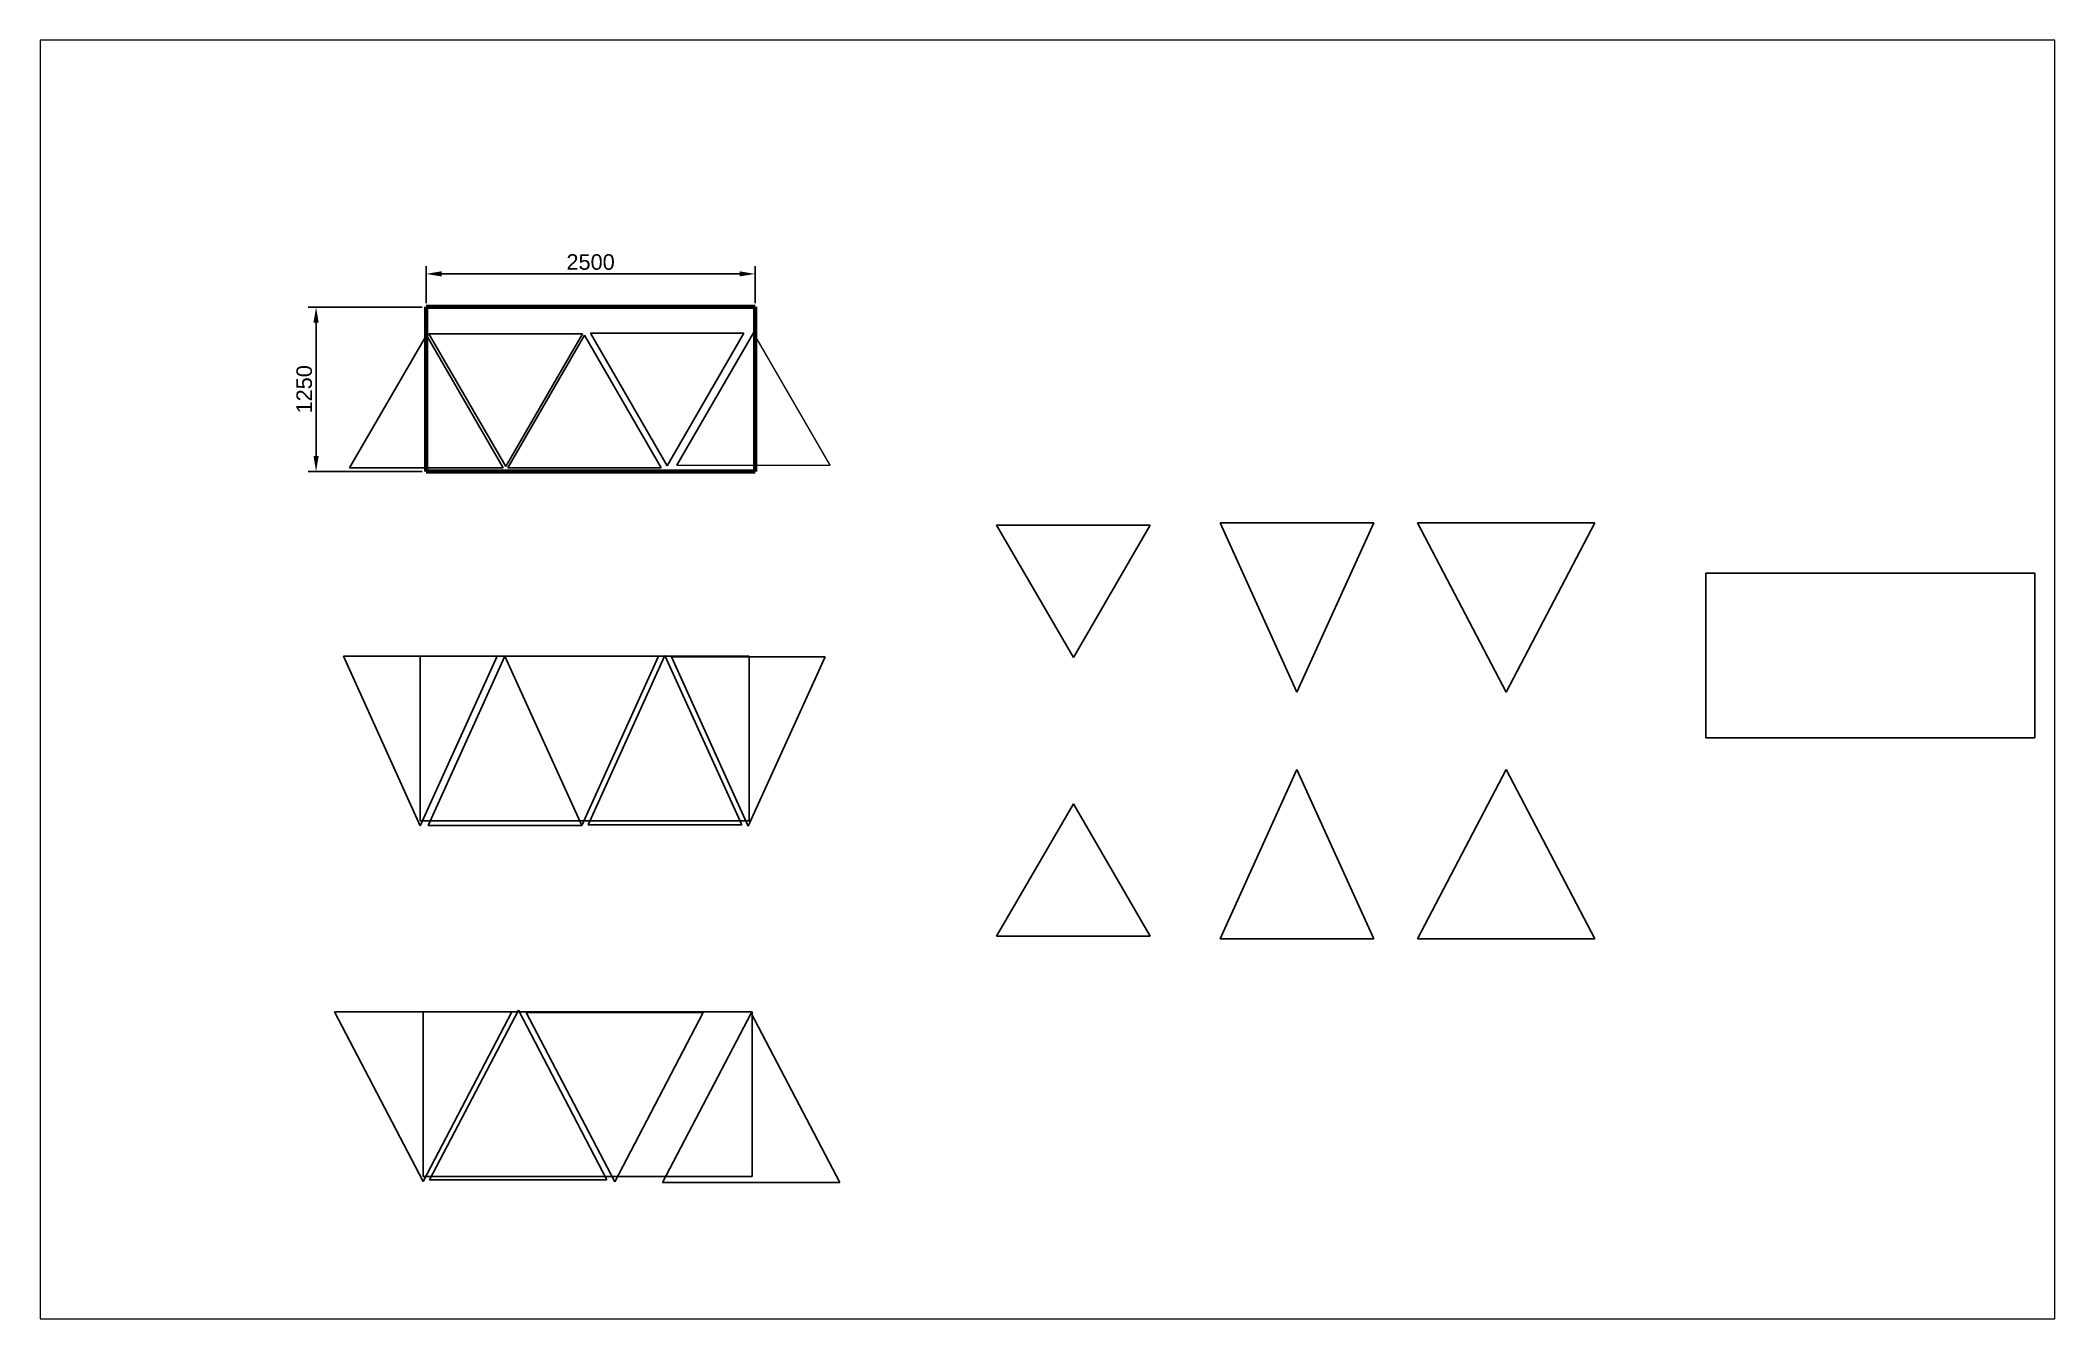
# Paper-space layout 'Sheet2' of a CAD drawing. Header units: millimetres. Extents: x 40 to 364, y 26 to 231.
# The model-space entities are those that its viewports show. They can reach past a viewport. Long polylines and large blocks are cut down to what shows.
import ezdxf

# ---------------------------------------------------------------- set-up
doc = ezdxf.new("R2010")
doc.units = ezdxf.units.MM
doc.styles.get("Standard").update_dxf_attribs({"font": 'arial.ttf'})
doc.dimstyles.new('ISO-25', dxfattribs={"dimtxt": 2.5, "dimasz": 2.5, "dimexe": 1.25, "dimexo": 0.625, "dimtad": 1, "dimtxsty": 'Standard', "dimcen": 2.5, "dimadec": 0, "dimazin": 0, "dimtfac": 1, "dimtmove": 0, "dimatfit": 3, "dimfxl": 1, "dimarcsym": 0})

# ---------------------------------------------------------------- blocks, each defined once
blk = doc.blocks.new('*D44')
at = {"color": 0, "lineweight": -2}
for p, q in [((101.92, 188.4), (83.61, 188.4)), ((84.86, 185.9), (84.86, 164.44)), ((101.92, 161.94), (83.61, 161.94))]:
    blk.add_line(p, q, dxfattribs=at)
at = {"color": 0}
for points in [[(85.27, 185.9), (84.44, 185.9), (84.86, 188.4)], [(84.44, 164.44), (85.27, 164.44), (84.86, 161.94)]]:
    blk.add_solid(points, dxfattribs=at)
at = {"layer": 'Defpoints', "color": 0}
for p in [(102.54, 188.4), (84.86, 161.94), (102.54, 161.94)]:
    blk.add_point(p, dxfattribs=at)
at = {"color": 0, "insert": (82.96, 175.17), "char_height": 2.5, "attachment_point": 5, "rotation": 90}
blk.add_mtext('1250', dxfattribs=at)
blk = doc.blocks.new('*D45')
at = {"color": 0, "lineweight": -2}
for p, q in [((102.54, 189.03), (102.54, 194.98)), ((155.47, 189.03), (155.47, 194.98)), ((105.04, 193.73), (152.97, 193.73))]:
    blk.add_line(p, q, dxfattribs=at)
at = {"color": 0}
for points in [[(105.04, 194.15), (105.04, 193.32), (102.54, 193.73)], [(152.97, 193.32), (152.97, 194.15), (155.47, 193.73)]]:
    blk.add_solid(points, dxfattribs=at)
at = {"layer": 'Defpoints', "color": 0}
for p in [(155.47, 193.73), (102.54, 188.4), (155.47, 188.4)]:
    blk.add_point(p, dxfattribs=at)
at = {"color": 0, "insert": (129.01, 195.63), "char_height": 2.5, "attachment_point": 5}
blk.add_mtext('2500', dxfattribs=at)

msp = doc.modelspace()

# ---------------------------------------------------------------- linework, layer by layer
at = {"color": 5, "lineweight": 100}
for p, q in [((-13931, 4853), (-11431, 4853)), ((-13931, 3603), (-13931, 4853)), ((-11431, 4853), (-11431, 3603)), ((-11431, 3603), (-13931, 3603))]:
    msp.add_line(p, q, dxfattribs=at)
at = {"color": 1}
for p, q in [((-14513, 3631), (-13929, 4638)), ((-13346, 3631), (-13929, 4638)), ((-13910, 4649), (-12743, 4649)), ((-13910, 4649), (-13326, 3642)), ((-12743, 4649), (-13326, 3642)), ((-13311, 3632), (-12727, 4639)), ((-12144, 3632), (-12727, 4639)), ((-12683, 4654), (-11516, 4654)), ((-12683, 4654), (-12100, 3647)), ((-11516, 4654), (-12100, 3647)), ((-12027, 3650), (-11443, 4657)), ((-14513, 3631), (-13346, 3631)), ((-13311, 3632), (-12144, 3632)), ((-14559, 2199), (-13392, 2199)), ((-14559, 2199), (-13975, 912)), ((-13392, 2199), (-13975, 912)), ((-13916, 914), (-13332, 2201)), ((-12749, 914), (-13332, 2201)), ((-13332, 2201), (-12165, 2201)), ((-13332, 2201), (-12749, 914)), ((-12165, 2201), (-12749, 914)), ((-12700, 918), (-12116, 2205)), ((-11533, 918), (-12116, 2205)), ((-12067, 2195), (-10900, 2195)), ((-12067, 2195), (-11484, 908)), ((-10900, 2195), (-11484, 908)), ((-13916, 914), (-12749, 914)), ((-12700, 918), (-11533, 918)), ((-14627, -503), (-13280, -503)), ((-14627, -503), (-13954, -1790)), ((-13280, -503), (-13954, -1790)), ((-13904, -1777), (-13230, -490)), ((-12557, -1777), (-13230, -490)), ((-13172, -507), (-11825, -507)), ((-13172, -507), (-12498, -1794)), ((-11825, -507), (-12498, -1794)), ((-12135, -1799), (-11462, -512)), ((-10788, -1799), (-11462, -512)), ((-13904, -1777), (-12557, -1777)), ((-12135, -1799), (-10788, -1799))]:
    msp.add_line(p, q, dxfattribs=at)
at = {"color": 1, "lineweight": 20}
for p, q in [((-10860, 3650), (-11443, 4657)), ((-12027, 3650), (-10860, 3650))]:
    msp.add_line(p, q, dxfattribs=at)
for p, q in [((-9597, 3196), (-8430, 3196)), ((-9597, 3196), (-9013, 2189)), ((-8430, 3196), (-9013, 2189)), ((-7898, 3214), (-6731, 3214)), ((-7898, 3214), (-7314, 1927)), ((-6731, 3214), (-7314, 1927)), ((-6399, 3214), (-5052, 3214)), ((-6399, 3214), (-5726, 1927)), ((-5052, 3214), (-5726, 1927)), ((-4207, 2831), (-1707, 2831)), ((-4207, 1581), (-4207, 2831)), ((-1707, 2831), (-1707, 1581)), ((-1707, 1581), (-4207, 1581)), ((-4207, 1581), (-2860, 1581)), ((-7898, 53), (-7314, 1340)), ((-6731, 53), (-7314, 1340)), ((-6399, 53), (-5726, 1340)), ((-5052, 53), (-5726, 1340)), ((-9597, 72), (-9013, 1079)), ((-8430, 72), (-9013, 1079)), ((-9597, 72), (-8430, 72)), ((-7898, 53), (-6731, 53)), ((-6399, 53), (-5052, 53))]:
    msp.add_line(p, q)
at = {"color": 5}
for p, q in [((-13977, 2200), (-11477, 2200)), ((-13977, 950), (-13977, 2200)), ((-11477, 2200), (-11477, 950)), ((-11477, 950), (-13977, 950)), ((-13954, -502), (-11454, -502)), ((-13954, -1752), (-13954, -502)), ((-11454, -502), (-11454, -1752)), ((-11454, -1752), (-13954, -1752))]:
    msp.add_line(p, q, dxfattribs=at)

psp = doc.layouts.new('Sheet2')

# ---------------------------------------------------------------- dimensions: what is measured, and where the dimension line sits
dim = psp.add_linear_dim(base=(155.46681, 193.73346), p1=(102.5447, 188.40284), p2=(155.46681, 188.40284), dimstyle='ISO-25', override={"dimlfac": -47.239241})
dim.commit()
dim.dimension.update_dxf_attribs({"geometry": '*D45', "text_midpoint": (129.00575, 195.63471)})
dim = psp.add_linear_dim(base=(84.85794, 161.94179), p1=(102.5447, 188.40284), p2=(102.5447, 161.94179), angle=90, dimstyle='ISO-25', override={"dimlfac": -47.239241})
dim.commit()
dim.dimension.update_dxf_attribs({"geometry": '*D44', "text_midpoint": (82.95669, 175.17232)})

# ---------------------------------------------------------------- viewports
at = {"layer": '0'}
psp.add_viewport(center=(202.5, 128.5), size=(324, 205.6), view_center_point=(-9209.66928, 2022.91547), view_height=9712.3878639, dxfattribs=at)

doc.saveas('drawing.dxf')
